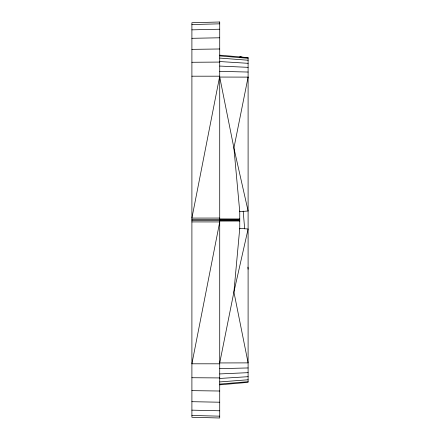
<?xml version="1.0" encoding="UTF-8"?>
<svg xmlns="http://www.w3.org/2000/svg" width="440" height="440" viewBox="0 0 440 440"><rect width="100%" height="100%" fill="white"/><g stroke="black" fill="none" stroke-linecap="round" stroke-linejoin="round"><path stroke-width="0.66" d="M219.72 384.835L248.1 382.355L248.1 57.646L244.387 57.321M219.72 384.098L248.1 381.695M219.72 381.925L248.1 379.764M219.72 378.461L248.1 376.684M219.72 373.934L248.1 372.658M191.901 24.536L219.72 23.832M219.72 368.649L248.1 367.956M191.901 29.849L219.72 29.216M191.901 38.308L219.72 37.785M191.901 49.357L219.72 48.983M191.901 62.277L219.72 62.073M219.72 221.067L239.751 221.023L219.72 220.358L239.751 220.341M191.901 76.203L219.72 76.186L191.901 218.081L219.72 218.064M191.901 219.362L219.72 219.357M191.901 220.638L219.72 220.644M239.751 219.659L219.72 219.643L239.751 218.977L219.72 218.933M191.901 221.92L219.72 221.936L191.901 363.798L219.72 363.814M191.901 377.724L219.72 377.927M191.901 390.643L219.72 391.017M191.901 401.693L219.72 402.215M191.901 410.152L219.72 410.784M219.72 71.352L248.1 72.045M191.901 415.465L219.72 416.168M219.72 66.066L248.1 67.342M219.72 61.54L248.1 63.316M219.72 58.075L248.1 60.236M219.72 55.902L248.1 58.306M219.72 55.165L248.1 57.646M242.072 57.117L239.751 56.914L242.963 57.387M243.172 211.085L244.679 228.861M247.924 267.146L248.1 269.197M239.751 211.107L239.751 228.894M239.751 228.294L233.91 291.984L219.72 362.945L248.1 362.885L233.91 291.984L248.1 229.026L239.751 228.294M248.1 77.116L233.91 148.016L239.751 211.706L248.1 210.975L233.91 148.016L219.72 77.055L248.1 77.116M219.72 22L191.901 22.726L191.901 417.274L219.72 418L219.72 22"/></g></svg>
